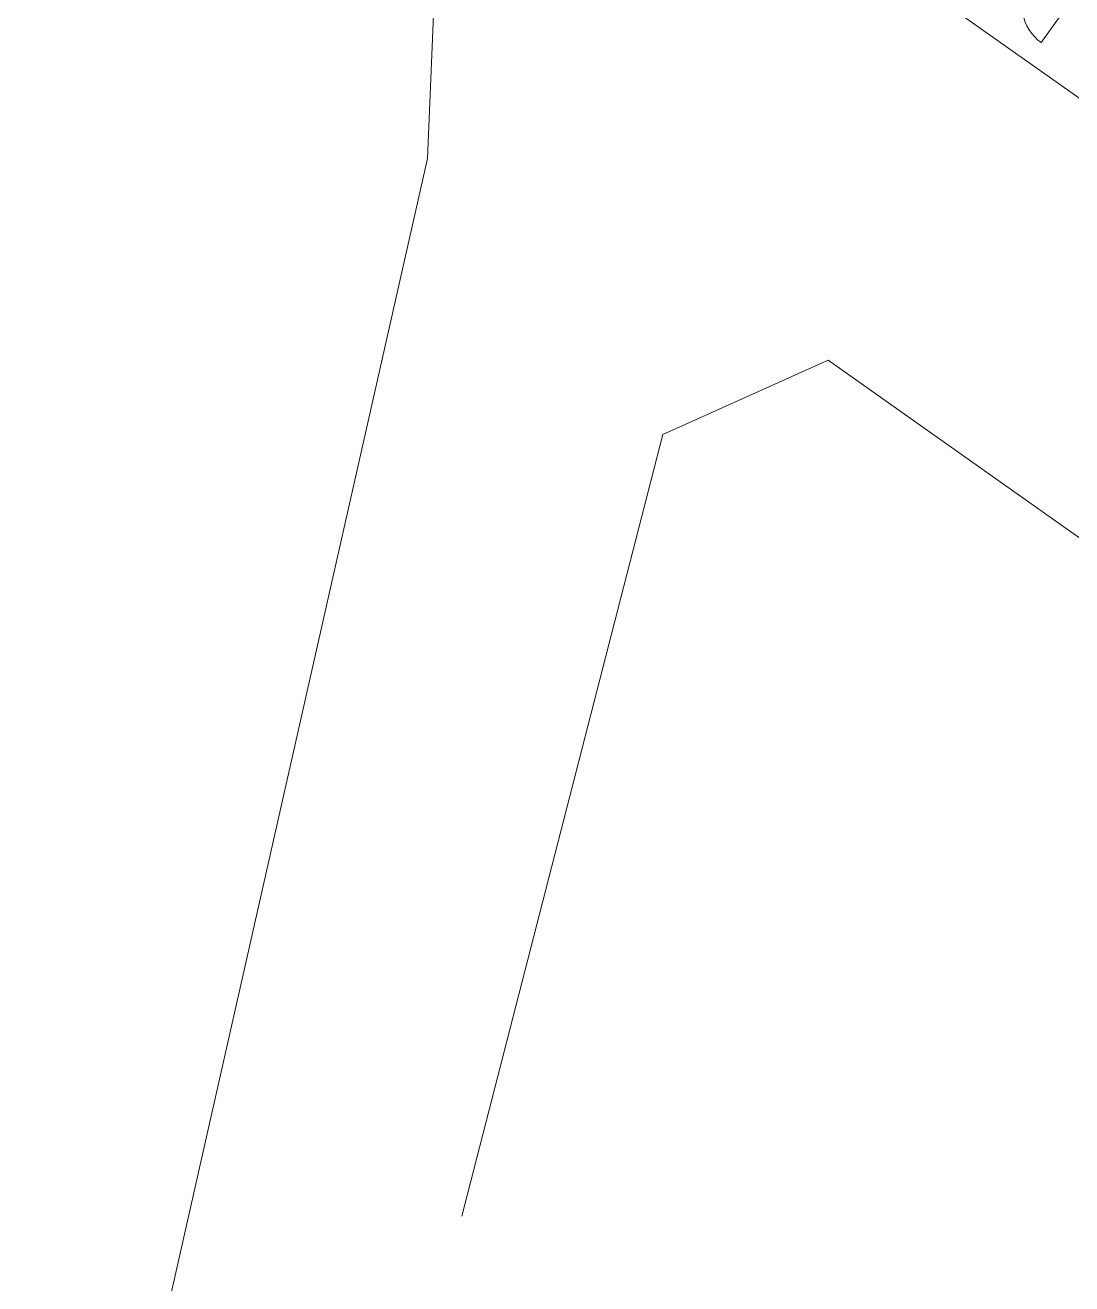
# Model space of a CAD drawing. Header units: metres. Extents: x -45 to 1930, y -347 to 488.
# Drawn here: x 7.01 to 26.56, y 14.77 to 38.28 of the extents above; entities that cross this region are included whole.
import ezdxf

# ---------------------------------------------------------------- set-up
doc = ezdxf.new("R2010")
doc.units = ezdxf.units.M
doc.layers.add('FLOATINGWINDOWS', color=2, linetype='Continuous', plot=False)

msp = doc.modelspace()

# ---------------------------------------------------------------- linework, layer by layer
at = {"linetype": 'Continuous', "lineweight": 0}
for p, q in [((22.097472, 40.169085), (35.517588, 30.674638)), ((26.463618, 38.624002), (25.985775, 37.955401))]:
    msp.add_line(p, q, dxfattribs=at)
msp.add_arc((26.479196, 38.647525), 0.85, 146.4152765, 234.5145891, dxfattribs=at)
at = {"layer": 'FLOATINGWINDOWS', "linetype": 'Continuous', "lineweight": 0}
for p, q in [((22.00881, 32.024281), (18.920977, 30.63713)), ((32.749147, 24.425954), (22.00881, 32.024281)), ((18.920977, 30.63713), (15.166864, 16.039575))]:
    msp.add_line(p, q, dxfattribs=at)
at = {"layer": 'FLOATINGWINDOWS', "linetype": 'Continuous', "lineweight": 0, "flags": 128}
msp.add_lwpolyline([(7.010759, 2.526944), (14.522281, 35.791142), (15.503061, 59.247647), (14.443281, 79.856367)], dxfattribs=at)

doc.saveas('drawing.dxf')
